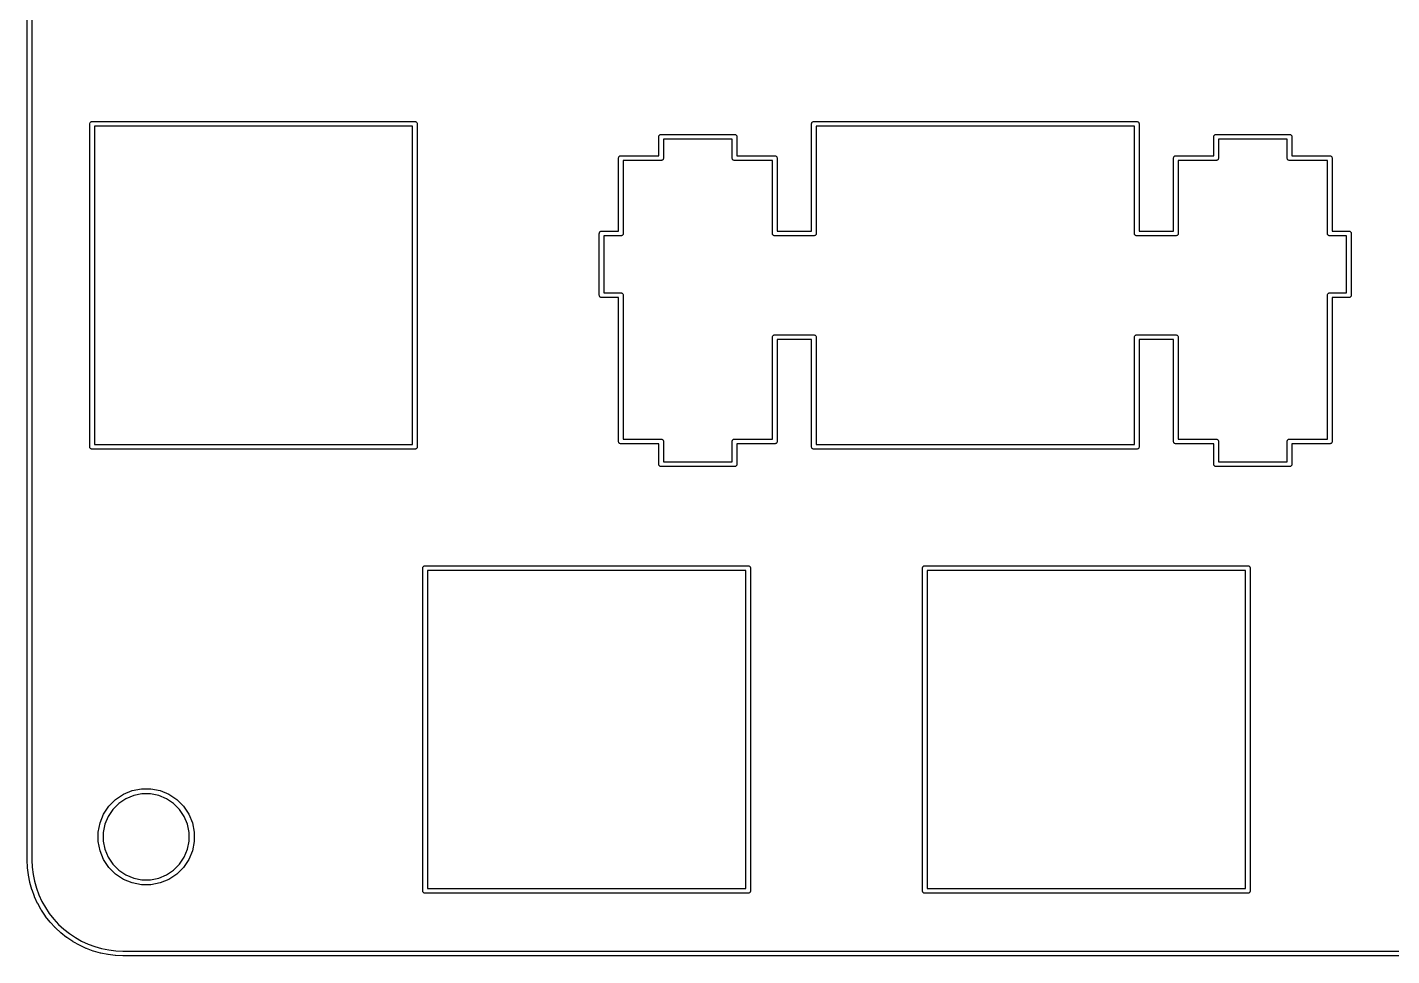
# Model space of a CAD drawing. Extents: x -1 to 304, y -94 to 1.
# Drawn here: x -1.3 to 57.2, y -94.3 to -54.5 of the extents above; entities that cross this region are included whole.
import ezdxf

# ---------------------------------------------------------------- set-up
doc = ezdxf.new("R2010")
doc.units = 0
doc.layers.add('BLACK', color=7, linetype='CONTINUOUS')

msp = doc.modelspace()

# ---------------------------------------------------------------- linework, layer by layer
at = {"layer": 'BLACK', "linetype": 'CONTINUOUS'}
for p, q in [((-1.27134, -90.2255), (-1.27133, -2.83182)), ((-1.07134, -2.83086), (-1.07134, -90.2264)), ((1.40341, -58.6535), (1.40534, -58.6339)), ((1.4039, -58.6584), (1.40341, -58.6535)), ((1.40389, -72.4978), (1.4039, -58.6584)), ((1.40534, -58.6339), (1.41106, -58.615)), ((1.41106, -58.615), (1.42035, -58.5977)), ((1.42035, -58.5977), (1.43284, -58.5824)), ((1.43284, -58.5824), (1.44807, -58.57)), ((1.44807, -58.57), (1.46544, -58.5607)), ((1.46544, -58.5607), (1.48429, -58.5549)), ((1.48429, -58.5549), (1.49899, -58.5535)), ((1.49899, -58.5535), (1.50389, -58.553)), ((1.50389, -58.553), (1.5088, -58.5535)), ((1.5088, -58.5535), (15.3483, -58.5535)), ((1.60389, -58.7535), (1.60389, -72.4027)), ((15.2532, -58.7535), (1.60389, -58.7535)), ((15.2532, -72.4027), (15.2532, -58.7535)), ((15.3483, -58.5535), (15.3532, -58.553)), ((15.3532, -58.553), (15.3581, -58.5535)), ((15.3581, -58.5535), (15.3728, -58.5549)), ((15.3728, -58.5549), (15.3917, -58.5607)), ((15.3917, -58.5607), (15.4091, -58.57)), ((15.4091, -58.57), (15.4243, -58.5824)), ((15.4243, -58.5824), (15.4368, -58.5977)), ((15.4368, -58.5977), (15.4461, -58.615)), ((15.4461, -58.615), (15.4518, -58.6339)), ((15.4518, -58.6339), (15.4537, -58.6535)), ((15.4537, -58.6535), (15.4532, -58.6584)), ((15.4532, -58.6584), (15.4532, -72.4978)), ((32.3597, -58.6535), (32.3616, -58.6339)), ((32.3601, -58.6584), (32.3597, -58.6535)), ((32.3601, -63.2525), (32.3601, -58.6584)), ((32.3616, -58.6339), (32.3673, -58.615)), ((32.3673, -58.615), (32.3766, -58.5977)), ((32.3766, -58.5977), (32.3891, -58.5824)), ((32.3891, -58.5824), (32.4043, -58.57)), ((32.4043, -58.57), (32.4217, -58.5607)), ((32.4217, -58.5607), (32.4405, -58.5549)), ((32.4405, -58.5549), (32.4552, -58.5535)), ((32.4552, -58.5535), (32.4601, -58.553)), ((32.4601, -58.553), (32.465, -58.5535)), ((32.465, -58.5535), (46.3044, -58.5535)), ((32.5601, -58.7535), (32.5601, -63.3476)), ((46.2093, -58.7535), (32.5601, -58.7535)), ((46.2093, -63.3476), (46.2093, -58.7535)), ((46.3044, -58.5535), (46.3093, -58.553)), ((46.3093, -58.553), (46.3142, -58.5535)), ((46.3142, -58.5535), (46.3289, -58.5549)), ((46.3289, -58.5549), (46.3478, -58.5607)), ((46.3478, -58.5607), (46.3652, -58.57)), ((46.3652, -58.57), (46.3804, -58.5824)), ((46.3804, -58.5824), (46.3929, -58.5977)), ((46.3929, -58.5977), (46.4022, -58.615)), ((46.4022, -58.615), (46.4079, -58.6339)), ((46.4079, -58.6339), (46.4098, -58.6535)), ((46.4098, -58.6535), (46.4093, -58.6584)), ((46.4093, -58.6584), (46.4093, -63.2525)), ((25.8085, -59.2032), (25.8104, -59.1836)), ((25.8089, -59.2081), (25.8085, -59.2032)), ((25.8089, -60.0224), (25.8089, -59.2081)), ((25.8104, -59.1836), (25.8161, -59.1647)), ((25.8161, -59.1647), (25.8254, -59.1474)), ((25.8254, -59.1474), (25.8379, -59.1321)), ((25.8379, -59.1321), (25.8531, -59.1197)), ((25.8531, -59.1197), (25.8705, -59.1104)), ((25.8705, -59.1104), (25.8893, -59.1046)), ((25.8893, -59.1046), (25.904, -59.1032)), ((25.904, -59.1032), (25.9089, -59.1027)), ((25.9089, -59.1027), (25.9138, -59.1032)), ((25.9138, -59.1032), (29.0542, -59.1032)), ((28.9591, -59.3032), (26.0089, -59.3032)), ((26.0089, -59.3032), (26.0089, -60.1175)), ((28.9591, -60.1175), (28.9591, -59.3032)), ((29.0542, -59.1032), (29.0591, -59.1027)), ((29.0591, -59.1027), (29.064, -59.1032)), ((29.064, -59.1032), (29.0787, -59.1046)), ((29.0787, -59.1046), (29.0976, -59.1104)), ((29.0976, -59.1104), (29.115, -59.1197)), ((29.115, -59.1197), (29.1302, -59.1321)), ((29.1302, -59.1321), (29.1427, -59.1474)), ((29.1427, -59.1474), (29.152, -59.1647)), ((29.152, -59.1647), (29.1577, -59.1836)), ((29.1577, -59.1836), (29.1596, -59.2032)), ((29.1596, -59.2032), (29.1591, -59.2081)), ((29.1591, -59.2081), (29.1591, -60.0224)), ((49.6086, -59.2032), (49.6105, -59.1836)), ((49.609, -59.2081), (49.6086, -59.2032)), ((49.609, -60.0224), (49.609, -59.2081)), ((49.6105, -59.1836), (49.6162, -59.1647)), ((49.6162, -59.1647), (49.6255, -59.1474)), ((49.6255, -59.1474), (49.638, -59.1321)), ((49.638, -59.1321), (49.6532, -59.1197)), ((49.6532, -59.1197), (49.6706, -59.1104)), ((49.6706, -59.1104), (49.6894, -59.1046)), ((49.6894, -59.1046), (49.7041, -59.1032)), ((49.7041, -59.1032), (49.709, -59.1027)), ((49.709, -59.1027), (49.7139, -59.1032)), ((49.7139, -59.1032), (52.8544, -59.1032)), ((52.7593, -59.3032), (49.809, -59.3032)), ((49.809, -59.3032), (49.809, -60.1175)), ((52.7593, -60.1175), (52.7593, -59.3032)), ((52.8544, -59.1032), (52.8593, -59.1027)), ((52.8593, -59.1027), (52.8642, -59.1032)), ((52.8642, -59.1032), (52.8789, -59.1046)), ((52.8789, -59.1046), (52.8978, -59.1104)), ((52.8978, -59.1104), (52.9152, -59.1197)), ((52.9152, -59.1197), (52.9304, -59.1321)), ((52.9304, -59.1321), (52.9429, -59.1474)), ((52.9429, -59.1474), (52.9522, -59.1647)), ((52.9522, -59.1647), (52.9579, -59.1836)), ((52.9579, -59.1836), (52.9598, -59.2032)), ((52.9598, -59.2032), (52.9593, -59.2081)), ((52.9593, -59.2081), (52.9593, -60.0224)), ((24.0846, -60.1224), (24.0865, -60.1028)), ((24.085, -60.1273), (24.0846, -60.1224)), ((24.085, -63.2525), (24.085, -60.1273)), ((24.0865, -60.1028), (24.0922, -60.0839)), ((24.0922, -60.0839), (24.1015, -60.0666)), ((24.1015, -60.0666), (24.114, -60.0513)), ((24.114, -60.0513), (24.1292, -60.0389)), ((24.1292, -60.0389), (24.1466, -60.0296)), ((24.1466, -60.0296), (24.1654, -60.0238)), ((24.1654, -60.0238), (24.1801, -60.0224)), ((24.1801, -60.0224), (24.185, -60.0219)), ((24.185, -60.0219), (24.1899, -60.0224)), ((24.1899, -60.0224), (25.8089, -60.0224)), ((25.904, -60.2224), (24.285, -60.2224)), ((24.285, -60.2224), (24.285, -63.3476)), ((25.9089, -60.2229), (25.904, -60.2224)), ((25.9138, -60.2224), (25.9089, -60.2229)), ((25.9285, -60.221), (25.9138, -60.2224)), ((25.9474, -60.2152), (25.9285, -60.221)), ((25.9648, -60.2059), (25.9474, -60.2152)), ((25.98, -60.1935), (25.9648, -60.2059)), ((25.9925, -60.1782), (25.98, -60.1935)), ((26.0018, -60.1609), (25.9925, -60.1782)), ((26.0075, -60.142), (26.0018, -60.1609)), ((26.0094, -60.1224), (26.0075, -60.142)), ((26.0089, -60.1175), (26.0094, -60.1224)), ((28.9587, -60.1224), (28.9591, -60.1175)), ((28.9606, -60.142), (28.9587, -60.1224)), ((28.9663, -60.1609), (28.9606, -60.142)), ((28.9756, -60.1782), (28.9663, -60.1609)), ((28.9881, -60.1935), (28.9756, -60.1782)), ((29.0033, -60.2059), (28.9881, -60.1935)), ((29.0207, -60.2152), (29.0033, -60.2059)), ((29.0395, -60.221), (29.0207, -60.2152)), ((29.0591, -60.2229), (29.0395, -60.221)), ((29.064, -60.2224), (29.0591, -60.2229)), ((30.6844, -60.2224), (29.064, -60.2224)), ((29.1591, -60.0224), (30.7795, -60.0224)), ((30.6844, -63.3476), (30.6844, -60.2224)), ((30.7795, -60.0224), (30.7844, -60.0219)), ((30.7844, -60.0219), (30.7893, -60.0224)), ((30.7893, -60.0224), (30.804, -60.0238)), ((30.804, -60.0238), (30.8229, -60.0296)), ((30.8229, -60.0296), (30.8403, -60.0389)), ((30.8403, -60.0389), (30.8555, -60.0513)), ((30.8555, -60.0513), (30.868, -60.0666)), ((30.868, -60.0666), (30.8773, -60.0839)), ((30.8773, -60.0839), (30.883, -60.1028)), ((30.883, -60.1028), (30.8849, -60.1224)), ((30.8849, -60.1224), (30.8844, -60.1273)), ((30.8844, -60.1273), (30.8844, -63.2525)), ((47.8846, -60.1224), (47.8865, -60.1028)), ((47.885, -60.1273), (47.8846, -60.1224)), ((47.885, -63.2525), (47.885, -60.1273)), ((47.8865, -60.1028), (47.8922, -60.0839)), ((47.8922, -60.0839), (47.9015, -60.0666)), ((47.9015, -60.0666), (47.914, -60.0513)), ((47.914, -60.0513), (47.9292, -60.0389)), ((47.9292, -60.0389), (47.9466, -60.0296)), ((47.9466, -60.0296), (47.9654, -60.0238)), ((47.9654, -60.0238), (47.9801, -60.0224)), ((47.9801, -60.0224), (47.985, -60.0219)), ((47.985, -60.0219), (47.9899, -60.0224)), ((47.9899, -60.0224), (49.609, -60.0224)), ((49.7041, -60.2224), (48.085, -60.2224)), ((48.085, -60.2224), (48.085, -63.3476)), ((49.709, -60.2229), (49.7041, -60.2224)), ((49.7139, -60.2224), (49.709, -60.2229)), ((49.7286, -60.221), (49.7139, -60.2224)), ((49.7475, -60.2152), (49.7286, -60.221)), ((49.7649, -60.2059), (49.7475, -60.2152)), ((49.7801, -60.1935), (49.7649, -60.2059)), ((49.7926, -60.1782), (49.7801, -60.1935)), ((49.8019, -60.1609), (49.7926, -60.1782)), ((49.8076, -60.142), (49.8019, -60.1609)), ((49.8095, -60.1224), (49.8076, -60.142)), ((49.809, -60.1175), (49.8095, -60.1224)), ((52.7589, -60.1224), (52.7593, -60.1175)), ((52.7608, -60.142), (52.7589, -60.1224)), ((52.7665, -60.1609), (52.7608, -60.142)), ((52.7758, -60.1782), (52.7665, -60.1609)), ((52.7883, -60.1935), (52.7758, -60.1782)), ((52.8035, -60.2059), (52.7883, -60.1935)), ((52.8209, -60.2152), (52.8035, -60.2059)), ((52.8397, -60.221), (52.8209, -60.2152)), ((52.8593, -60.2229), (52.8397, -60.221)), ((52.8642, -60.2224), (52.8593, -60.2229)), ((54.4844, -60.2224), (52.8642, -60.2224)), ((52.9593, -60.0224), (54.5795, -60.0224)), ((54.4844, -63.3476), (54.4844, -60.2224)), ((54.5795, -60.0224), (54.5844, -60.0219)), ((54.5844, -60.0219), (54.5893, -60.0224)), ((54.5893, -60.0224), (54.604, -60.0238)), ((54.604, -60.0238), (54.6229, -60.0296)), ((54.6229, -60.0296), (54.6403, -60.0389)), ((54.6403, -60.0389), (54.6555, -60.0513)), ((54.6555, -60.0513), (54.668, -60.0666)), ((54.668, -60.0666), (54.6773, -60.0839)), ((54.6773, -60.0839), (54.683, -60.1028)), ((54.683, -60.1028), (54.6849, -60.1224)), ((54.6849, -60.1224), (54.6844, -60.1273)), ((54.6844, -60.1273), (54.6844, -63.2525)), ((23.2591, -63.3525), (23.261, -63.3329)), ((23.2595, -63.3574), (23.2591, -63.3525)), ((23.2595, -65.9976), (23.2595, -63.3574)), ((23.261, -63.3329), (23.2667, -63.314)), ((23.2667, -63.314), (23.276, -63.2967)), ((23.276, -63.2967), (23.2885, -63.2814)), ((23.2885, -63.2814), (23.3037, -63.269)), ((23.3037, -63.269), (23.3211, -63.2597)), ((23.3211, -63.2597), (23.3399, -63.2539)), ((23.3399, -63.2539), (23.3546, -63.2525)), ((23.3546, -63.2525), (23.3595, -63.252)), ((23.3595, -63.252), (23.3644, -63.2525)), ((23.3644, -63.2525), (24.085, -63.2525)), ((24.1801, -63.4525), (23.4595, -63.4525)), ((23.4595, -63.4525), (23.4595, -65.9025)), ((24.185, -63.453), (24.1801, -63.4525)), ((24.1899, -63.4525), (24.185, -63.453)), ((24.2046, -63.4511), (24.1899, -63.4525)), ((24.2235, -63.4453), (24.2046, -63.4511)), ((24.2409, -63.436), (24.2235, -63.4453)), ((24.2561, -63.4236), (24.2409, -63.436)), ((24.2686, -63.4083), (24.2561, -63.4236)), ((24.2779, -63.391), (24.2686, -63.4083)), ((24.2836, -63.3721), (24.2779, -63.391)), ((24.2855, -63.3525), (24.2836, -63.3721)), ((24.285, -63.3476), (24.2855, -63.3525)), ((30.684, -63.3525), (30.6844, -63.3476)), ((30.6859, -63.3721), (30.684, -63.3525)), ((30.6916, -63.391), (30.6859, -63.3721)), ((30.7009, -63.4083), (30.6916, -63.391)), ((30.7134, -63.4236), (30.7009, -63.4083)), ((30.7286, -63.436), (30.7134, -63.4236)), ((30.746, -63.4453), (30.7286, -63.436)), ((30.7648, -63.4511), (30.746, -63.4453)), ((30.7844, -63.453), (30.7648, -63.4511)), ((30.7893, -63.4525), (30.7844, -63.453)), ((32.4552, -63.4525), (30.7893, -63.4525)), ((30.8844, -63.2525), (32.3601, -63.2525)), ((32.4601, -63.453), (32.4552, -63.4525)), ((32.465, -63.4525), (32.4601, -63.453)), ((32.4797, -63.4511), (32.465, -63.4525)), ((32.4986, -63.4453), (32.4797, -63.4511)), ((32.516, -63.436), (32.4986, -63.4453)), ((32.5312, -63.4236), (32.516, -63.436)), ((32.5437, -63.4083), (32.5312, -63.4236)), ((32.553, -63.391), (32.5437, -63.4083)), ((32.5587, -63.3721), (32.553, -63.391)), ((32.5606, -63.3525), (32.5587, -63.3721)), ((32.5601, -63.3476), (32.5606, -63.3525)), ((46.2089, -63.3525), (46.2093, -63.3476)), ((46.2108, -63.3721), (46.2089, -63.3525)), ((46.2165, -63.391), (46.2108, -63.3721)), ((46.2258, -63.4083), (46.2165, -63.391)), ((46.2383, -63.4236), (46.2258, -63.4083)), ((46.2535, -63.436), (46.2383, -63.4236)), ((46.2709, -63.4453), (46.2535, -63.436)), ((46.2897, -63.4511), (46.2709, -63.4453)), ((46.3093, -63.453), (46.2897, -63.4511)), ((46.3142, -63.4525), (46.3093, -63.453)), ((47.9801, -63.4525), (46.3142, -63.4525)), ((46.4093, -63.2525), (47.885, -63.2525)), ((47.985, -63.453), (47.9801, -63.4525)), ((47.9899, -63.4525), (47.985, -63.453)), ((48.0046, -63.4511), (47.9899, -63.4525)), ((48.0235, -63.4453), (48.0046, -63.4511)), ((48.0409, -63.436), (48.0235, -63.4453)), ((48.0561, -63.4236), (48.0409, -63.436)), ((48.0686, -63.4083), (48.0561, -63.4236)), ((48.0779, -63.391), (48.0686, -63.4083)), ((48.0836, -63.3721), (48.0779, -63.391)), ((48.0855, -63.3525), (48.0836, -63.3721)), ((48.085, -63.3476), (48.0855, -63.3525)), ((54.484, -63.3525), (54.4844, -63.3476)), ((54.4859, -63.3721), (54.484, -63.3525)), ((54.4916, -63.391), (54.4859, -63.3721)), ((54.5009, -63.4083), (54.4916, -63.391)), ((54.5134, -63.4236), (54.5009, -63.4083)), ((54.5286, -63.436), (54.5134, -63.4236)), ((54.546, -63.4453), (54.5286, -63.436)), ((54.5648, -63.4511), (54.546, -63.4453)), ((54.5844, -63.453), (54.5648, -63.4511)), ((54.5893, -63.4525), (54.5844, -63.453)), ((55.3099, -63.4525), (54.5893, -63.4525)), ((54.6844, -63.2525), (55.405, -63.2525)), ((55.3099, -65.9025), (55.3099, -63.4525)), ((55.405, -63.2525), (55.4099, -63.252)), ((55.4099, -63.252), (55.4148, -63.2525)), ((55.4148, -63.2525), (55.4295, -63.2539)), ((55.4295, -63.2539), (55.4484, -63.2597)), ((55.4484, -63.2597), (55.4658, -63.269)), ((55.4658, -63.269), (55.481, -63.2814)), ((55.481, -63.2814), (55.4935, -63.2967)), ((55.4935, -63.2967), (55.5028, -63.314)), ((55.5028, -63.314), (55.5085, -63.3329)), ((55.5085, -63.3329), (55.5104, -63.3525)), ((55.5104, -63.3525), (55.5099, -63.3574)), ((55.5099, -63.3574), (55.5099, -65.9976)), ((23.2591, -66.0025), (23.2595, -65.9976)), ((23.261, -66.0221), (23.2591, -66.0025)), ((23.2667, -66.041), (23.261, -66.0221)), ((23.276, -66.0583), (23.2667, -66.041)), ((23.2885, -66.0736), (23.276, -66.0583)), ((23.3037, -66.086), (23.2885, -66.0736)), ((23.3211, -66.0953), (23.3037, -66.086)), ((23.3399, -66.1011), (23.3211, -66.0953)), ((23.3546, -66.1025), (23.3399, -66.1011)), ((23.3595, -66.103), (23.3546, -66.1025)), ((23.3644, -66.1025), (23.3595, -66.103)), ((24.085, -66.1025), (23.3644, -66.1025)), ((23.4595, -65.9025), (24.1801, -65.9025)), ((24.085, -72.2676), (24.085, -66.1025)), ((24.1801, -65.9025), (24.185, -65.902)), ((24.185, -65.902), (24.1899, -65.9025)), ((24.1899, -65.9025), (24.2046, -65.9039)), ((24.2046, -65.9039), (24.2235, -65.9097)), ((24.2235, -65.9097), (24.2409, -65.919)), ((24.2409, -65.919), (24.2561, -65.9314)), ((24.2561, -65.9314), (24.2686, -65.9467)), ((24.2686, -65.9467), (24.2779, -65.964)), ((24.2779, -65.964), (24.2836, -65.9829)), ((24.2836, -65.9829), (24.2855, -66.0025)), ((24.2855, -66.0025), (24.285, -66.0074)), ((24.285, -66.0074), (24.285, -72.1725)), ((54.484, -66.0025), (54.4859, -65.9829)), ((54.4844, -66.0074), (54.484, -66.0025)), ((54.4844, -72.1725), (54.4844, -66.0074)), ((54.4859, -65.9829), (54.4916, -65.964)), ((54.4916, -65.964), (54.5009, -65.9467)), ((54.5009, -65.9467), (54.5134, -65.9314)), ((54.5134, -65.9314), (54.5286, -65.919)), ((54.5286, -65.919), (54.546, -65.9097)), ((54.546, -65.9097), (54.5648, -65.9039)), ((54.5648, -65.9039), (54.5795, -65.9025)), ((54.5795, -65.9025), (54.5844, -65.902)), ((54.5844, -65.902), (54.5893, -65.9025)), ((54.5893, -65.9025), (55.3099, -65.9025)), ((55.405, -66.1025), (54.6844, -66.1025)), ((54.6844, -66.1025), (54.6844, -72.2676)), ((55.4099, -66.103), (55.405, -66.1025)), ((55.4148, -66.1025), (55.4099, -66.103)), ((55.4295, -66.1011), (55.4148, -66.1025)), ((55.4484, -66.0953), (55.4295, -66.1011)), ((55.4658, -66.086), (55.4484, -66.0953)), ((55.481, -66.0736), (55.4658, -66.086)), ((55.4935, -66.0583), (55.481, -66.0736)), ((55.5028, -66.041), (55.4935, -66.0583)), ((55.5085, -66.0221), (55.5028, -66.041)), ((55.5104, -66.0025), (55.5085, -66.0221)), ((55.5099, -65.9976), (55.5104, -66.0025)), ((30.684, -67.8036), (30.6859, -67.784)), ((30.6844, -67.8085), (30.684, -67.8036)), ((30.6844, -72.1725), (30.6844, -67.8085)), ((30.6859, -67.784), (30.6916, -67.7651)), ((30.6916, -67.7651), (30.7009, -67.7478)), ((30.7009, -67.7478), (30.7134, -67.7325)), ((30.7134, -67.7325), (30.7286, -67.7201)), ((30.7286, -67.7201), (30.746, -67.7108)), ((30.746, -67.7108), (30.7648, -67.705)), ((30.7648, -67.705), (30.7795, -67.7036)), ((30.7795, -67.7036), (30.7844, -67.7031)), ((30.7844, -67.7031), (30.7893, -67.7036)), ((30.7893, -67.7036), (32.4552, -67.7036)), ((32.4552, -67.7036), (32.4601, -67.7031)), ((32.4601, -67.7031), (32.465, -67.7036)), ((32.465, -67.7036), (32.4797, -67.705)), ((32.4797, -67.705), (32.4986, -67.7108)), ((32.4986, -67.7108), (32.516, -67.7201)), ((32.516, -67.7201), (32.5312, -67.7325)), ((32.5312, -67.7325), (32.5437, -67.7478)), ((32.5437, -67.7478), (32.553, -67.7651)), ((32.553, -67.7651), (32.5587, -67.784)), ((32.5587, -67.784), (32.5606, -67.8036)), ((32.5606, -67.8036), (32.5601, -67.8085)), ((32.5601, -67.8085), (32.5601, -72.4027)), ((46.2089, -67.8036), (46.2108, -67.784)), ((46.2093, -67.8085), (46.2089, -67.8036)), ((46.2093, -72.4027), (46.2093, -67.8085)), ((46.2108, -67.784), (46.2165, -67.7651)), ((46.2165, -67.7651), (46.2258, -67.7478)), ((46.2258, -67.7478), (46.2383, -67.7325)), ((46.2383, -67.7325), (46.2535, -67.7201)), ((46.2535, -67.7201), (46.2709, -67.7108)), ((46.2709, -67.7108), (46.2897, -67.705)), ((46.2897, -67.705), (46.3044, -67.7036)), ((46.3044, -67.7036), (46.3093, -67.7031)), ((46.3093, -67.7031), (46.3142, -67.7036)), ((46.3142, -67.7036), (47.9801, -67.7036)), ((47.9801, -67.7036), (47.985, -67.7031)), ((47.985, -67.7031), (47.9899, -67.7036)), ((47.9899, -67.7036), (48.0046, -67.705)), ((48.0046, -67.705), (48.0235, -67.7108)), ((48.0235, -67.7108), (48.0409, -67.7201)), ((48.0409, -67.7201), (48.0561, -67.7325)), ((48.0561, -67.7325), (48.0686, -67.7478)), ((48.0686, -67.7478), (48.0779, -67.7651)), ((48.0779, -67.7651), (48.0836, -67.784)), ((48.0836, -67.784), (48.0855, -67.8036)), ((48.0855, -67.8036), (48.085, -67.8085)), ((48.085, -67.8085), (48.085, -72.1725)), ((32.3601, -67.9036), (30.8844, -67.9036)), ((30.8844, -67.9036), (30.8844, -72.2676)), ((32.3601, -72.4978), (32.3601, -67.9036)), ((47.885, -67.9036), (46.4093, -67.9036)), ((46.4093, -67.9036), (46.4093, -72.4978)), ((47.885, -72.2676), (47.885, -67.9036)), ((1.40341, -72.5027), (1.40389, -72.4978)), ((1.40534, -72.5223), (1.40341, -72.5027)), ((1.41106, -72.5412), (1.40534, -72.5223)), ((1.42035, -72.5585), (1.41106, -72.5412)), ((1.60389, -72.4027), (15.2532, -72.4027)), ((15.4461, -72.5412), (15.4368, -72.5585)), ((15.4518, -72.5223), (15.4461, -72.5412)), ((15.4537, -72.5027), (15.4518, -72.5223)), ((15.4532, -72.4978), (15.4537, -72.5027)), ((24.0846, -72.2725), (24.085, -72.2676)), ((24.0865, -72.2921), (24.0846, -72.2725)), ((24.0922, -72.311), (24.0865, -72.2921)), ((24.1015, -72.3283), (24.0922, -72.311)), ((24.114, -72.3436), (24.1015, -72.3283)), ((24.1292, -72.356), (24.114, -72.3436)), ((24.1466, -72.3653), (24.1292, -72.356)), ((24.1654, -72.3711), (24.1466, -72.3653)), ((24.1801, -72.3725), (24.1654, -72.3711)), ((24.185, -72.373), (24.1801, -72.3725)), ((24.1899, -72.3725), (24.185, -72.373)), ((25.8089, -72.3725), (24.1899, -72.3725)), ((24.285, -72.1725), (25.904, -72.1725)), ((25.8089, -73.2488), (25.8089, -72.3725)), ((25.904, -72.1725), (25.9089, -72.172)), ((25.9089, -72.172), (25.9138, -72.1725)), ((25.9138, -72.1725), (25.9285, -72.1739)), ((25.9285, -72.1739), (25.9474, -72.1797)), ((25.9474, -72.1797), (25.9648, -72.189)), ((25.9648, -72.189), (25.98, -72.2014)), ((25.98, -72.2014), (25.9925, -72.2167)), ((25.9925, -72.2167), (26.0018, -72.234)), ((26.0018, -72.234), (26.0075, -72.2529)), ((26.0075, -72.2529), (26.0094, -72.2725)), ((26.0094, -72.2725), (26.0089, -72.2774)), ((26.0089, -72.2774), (26.0089, -73.1537)), ((28.9587, -72.2725), (28.9606, -72.2529)), ((28.9591, -72.2774), (28.9587, -72.2725)), ((28.9591, -73.1537), (28.9591, -72.2774)), ((28.9606, -72.2529), (28.9663, -72.234)), ((28.9663, -72.234), (28.9756, -72.2167)), ((28.9756, -72.2167), (28.9881, -72.2014)), ((28.9881, -72.2014), (29.0033, -72.189)), ((29.0033, -72.189), (29.0207, -72.1797)), ((29.0207, -72.1797), (29.0395, -72.1739)), ((29.0395, -72.1739), (29.0542, -72.1725)), ((29.0542, -72.1725), (29.0591, -72.172)), ((29.0591, -72.172), (29.064, -72.1725)), ((29.064, -72.1725), (30.6844, -72.1725)), ((30.7795, -72.3725), (29.1591, -72.3725)), ((29.1591, -72.3725), (29.1591, -73.2488)), ((30.7844, -72.373), (30.7795, -72.3725)), ((30.7893, -72.3725), (30.7844, -72.373)), ((30.804, -72.3711), (30.7893, -72.3725)), ((30.8229, -72.3653), (30.804, -72.3711)), ((30.8403, -72.356), (30.8229, -72.3653)), ((30.8555, -72.3436), (30.8403, -72.356)), ((30.868, -72.3283), (30.8555, -72.3436)), ((30.8773, -72.311), (30.868, -72.3283)), ((30.883, -72.2921), (30.8773, -72.311)), ((30.8849, -72.2725), (30.883, -72.2921)), ((30.8844, -72.2676), (30.8849, -72.2725)), ((32.3597, -72.5027), (32.3601, -72.4978)), ((32.3616, -72.5223), (32.3597, -72.5027)), ((32.3673, -72.5412), (32.3616, -72.5223)), ((32.3766, -72.5585), (32.3673, -72.5412)), ((32.5601, -72.4027), (46.2093, -72.4027)), ((46.4022, -72.5412), (46.3929, -72.5585)), ((46.4079, -72.5223), (46.4022, -72.5412)), ((46.4098, -72.5027), (46.4079, -72.5223)), ((46.4093, -72.4978), (46.4098, -72.5027)), ((47.8846, -72.2725), (47.885, -72.2676)), ((47.8865, -72.2921), (47.8846, -72.2725)), ((47.8922, -72.311), (47.8865, -72.2921)), ((47.9015, -72.3283), (47.8922, -72.311)), ((47.914, -72.3436), (47.9015, -72.3283)), ((47.9292, -72.356), (47.914, -72.3436)), ((47.9466, -72.3653), (47.9292, -72.356)), ((47.9654, -72.3711), (47.9466, -72.3653)), ((47.9801, -72.3725), (47.9654, -72.3711)), ((47.985, -72.373), (47.9801, -72.3725)), ((47.9899, -72.3725), (47.985, -72.373)), ((49.609, -72.3725), (47.9899, -72.3725)), ((48.085, -72.1725), (49.7041, -72.1725)), ((49.609, -73.2488), (49.609, -72.3725)), ((49.7041, -72.1725), (49.709, -72.172)), ((49.709, -72.172), (49.7139, -72.1725)), ((49.7139, -72.1725), (49.7286, -72.1739)), ((49.7286, -72.1739), (49.7475, -72.1797)), ((49.7475, -72.1797), (49.7649, -72.189)), ((49.7649, -72.189), (49.7801, -72.2014)), ((49.7801, -72.2014), (49.7926, -72.2167)), ((49.7926, -72.2167), (49.8019, -72.234)), ((49.8019, -72.234), (49.8076, -72.2529)), ((49.8076, -72.2529), (49.8095, -72.2725)), ((49.8095, -72.2725), (49.809, -72.2774)), ((49.809, -72.2774), (49.809, -73.1537)), ((52.7589, -72.2725), (52.7608, -72.2529)), ((52.7593, -72.2774), (52.7589, -72.2725)), ((52.7593, -73.1537), (52.7593, -72.2774)), ((52.7608, -72.2529), (52.7665, -72.234)), ((52.7665, -72.234), (52.7758, -72.2167)), ((52.7758, -72.2167), (52.7883, -72.2014)), ((52.7883, -72.2014), (52.8035, -72.189)), ((52.8035, -72.189), (52.8209, -72.1797)), ((52.8209, -72.1797), (52.8397, -72.1739)), ((52.8397, -72.1739), (52.8544, -72.1725)), ((52.8544, -72.1725), (52.8593, -72.172)), ((52.8593, -72.172), (52.8642, -72.1725)), ((52.8642, -72.1725), (54.4844, -72.1725)), ((54.5795, -72.3725), (52.9593, -72.3725)), ((52.9593, -72.3725), (52.9593, -73.2488)), ((54.5844, -72.373), (54.5795, -72.3725)), ((54.5893, -72.3725), (54.5844, -72.373)), ((54.604, -72.3711), (54.5893, -72.3725)), ((54.6229, -72.3653), (54.604, -72.3711)), ((54.6403, -72.356), (54.6229, -72.3653)), ((54.6555, -72.3436), (54.6403, -72.356)), ((54.668, -72.3283), (54.6555, -72.3436)), ((54.6773, -72.311), (54.668, -72.3283)), ((54.683, -72.2921), (54.6773, -72.311)), ((54.6849, -72.2725), (54.683, -72.2921)), ((54.6844, -72.2676), (54.6849, -72.2725)), ((1.43284, -72.5738), (1.42035, -72.5585)), ((1.44807, -72.5862), (1.43284, -72.5738)), ((1.46544, -72.5955), (1.44807, -72.5862)), ((1.48429, -72.6013), (1.46544, -72.5955)), ((1.50389, -72.6032), (1.48429, -72.6013)), ((1.5088, -72.6027), (1.50389, -72.6032)), ((15.3483, -72.6027), (1.5088, -72.6027)), ((15.3532, -72.6032), (15.3483, -72.6027)), ((15.3581, -72.6027), (15.3532, -72.6032)), ((15.3728, -72.6013), (15.3581, -72.6027)), ((15.3917, -72.5955), (15.3728, -72.6013)), ((15.4091, -72.5862), (15.3917, -72.5955)), ((15.4243, -72.5738), (15.4091, -72.5862)), ((15.4368, -72.5585), (15.4243, -72.5738)), ((32.3891, -72.5738), (32.3766, -72.5585)), ((32.4043, -72.5862), (32.3891, -72.5738)), ((32.4217, -72.5955), (32.4043, -72.5862)), ((32.4405, -72.6013), (32.4217, -72.5955)), ((32.4552, -72.6027), (32.4405, -72.6013)), ((32.4601, -72.6032), (32.4552, -72.6027)), ((32.465, -72.6027), (32.4601, -72.6032)), ((46.3044, -72.6027), (32.465, -72.6027)), ((46.3093, -72.6032), (46.3044, -72.6027)), ((46.3142, -72.6027), (46.3093, -72.6032)), ((46.3289, -72.6013), (46.3142, -72.6027)), ((46.3478, -72.5955), (46.3289, -72.6013)), ((46.3652, -72.5862), (46.3478, -72.5955)), ((46.3804, -72.5738), (46.3652, -72.5862)), ((46.3929, -72.5585), (46.3804, -72.5738)), ((25.8085, -73.2537), (25.8089, -73.2488)), ((25.8104, -73.2733), (25.8085, -73.2537)), ((25.8161, -73.2922), (25.8104, -73.2733)), ((25.8254, -73.3095), (25.8161, -73.2922)), ((25.8379, -73.3248), (25.8254, -73.3095)), ((25.8531, -73.3372), (25.8379, -73.3248)), ((25.8705, -73.3465), (25.8531, -73.3372)), ((25.8893, -73.3523), (25.8705, -73.3465)), ((25.904, -73.3537), (25.8893, -73.3523)), ((25.9089, -73.3542), (25.904, -73.3537)), ((25.9138, -73.3537), (25.9089, -73.3542)), ((29.0542, -73.3537), (25.9138, -73.3537)), ((26.0089, -73.1537), (28.9591, -73.1537)), ((29.0591, -73.3542), (29.0542, -73.3537)), ((29.064, -73.3537), (29.0591, -73.3542)), ((29.0787, -73.3523), (29.064, -73.3537)), ((29.0976, -73.3465), (29.0787, -73.3523)), ((29.115, -73.3372), (29.0976, -73.3465)), ((29.1302, -73.3248), (29.115, -73.3372)), ((29.1427, -73.3095), (29.1302, -73.3248)), ((29.152, -73.2922), (29.1427, -73.3095)), ((29.1577, -73.2733), (29.152, -73.2922)), ((29.1596, -73.2537), (29.1577, -73.2733)), ((29.1591, -73.2488), (29.1596, -73.2537)), ((49.6086, -73.2537), (49.609, -73.2488)), ((49.6105, -73.2733), (49.6086, -73.2537)), ((49.6162, -73.2922), (49.6105, -73.2733)), ((49.6255, -73.3095), (49.6162, -73.2922)), ((49.638, -73.3248), (49.6255, -73.3095)), ((49.6532, -73.3372), (49.638, -73.3248)), ((49.6706, -73.3465), (49.6532, -73.3372)), ((49.6894, -73.3523), (49.6706, -73.3465)), ((49.7041, -73.3537), (49.6894, -73.3523)), ((49.709, -73.3542), (49.7041, -73.3537)), ((49.7139, -73.3537), (49.709, -73.3542)), ((52.8544, -73.3537), (49.7139, -73.3537)), ((49.809, -73.1537), (52.7593, -73.1537)), ((52.8593, -73.3542), (52.8544, -73.3537)), ((52.8642, -73.3537), (52.8593, -73.3542)), ((52.8789, -73.3523), (52.8642, -73.3537)), ((52.8978, -73.3465), (52.8789, -73.3523)), ((52.9152, -73.3372), (52.8978, -73.3465)), ((52.9304, -73.3248), (52.9152, -73.3372)), ((52.9429, -73.3095), (52.9304, -73.3248)), ((52.9522, -73.2922), (52.9429, -73.3095)), ((52.9579, -73.2733), (52.9522, -73.2922)), ((52.9598, -73.2537), (52.9579, -73.2733)), ((52.9593, -73.2488), (52.9598, -73.2537)), ((15.6896, -77.7034), (15.6915, -77.6838)), ((15.69, -77.7083), (15.6896, -77.7034)), ((15.69, -91.5478), (15.69, -77.7083)), ((15.6915, -77.6838), (15.6972, -77.6649)), ((15.6972, -77.6649), (15.7065, -77.6476)), ((15.7065, -77.6476), (15.719, -77.6323)), ((15.719, -77.6323), (15.7342, -77.6199)), ((15.7342, -77.6199), (15.7516, -77.6106)), ((15.7516, -77.6106), (15.7704, -77.6048)), ((15.7704, -77.6048), (15.7851, -77.6034)), ((15.7851, -77.6034), (15.79, -77.6029)), ((15.79, -77.6029), (15.7949, -77.6034)), ((15.7949, -77.6034), (29.6357, -77.6034)), ((15.89, -77.8034), (15.89, -91.4527)), ((29.5406, -77.8034), (15.89, -77.8034)), ((29.5406, -91.4527), (29.5406, -77.8034)), ((29.6357, -77.6034), (29.6406, -77.6029)), ((29.6406, -77.6029), (29.6455, -77.6034)), ((29.6455, -77.6034), (29.6602, -77.6048)), ((29.6602, -77.6048), (29.6791, -77.6106)), ((29.6791, -77.6106), (29.6965, -77.6199)), ((29.6965, -77.6199), (29.7117, -77.6323)), ((29.7117, -77.6323), (29.7242, -77.6476)), ((29.7242, -77.6476), (29.7335, -77.6649)), ((29.7335, -77.6649), (29.7392, -77.6838)), ((29.7392, -77.6838), (29.7411, -77.7034)), ((29.7411, -77.7034), (29.7406, -77.7083)), ((29.7406, -77.7083), (29.7406, -91.5478)), ((37.1209, -77.7034), (37.1228, -77.6838)), ((37.1213, -77.7083), (37.1209, -77.7034)), ((37.1213, -91.5478), (37.1213, -77.7083)), ((37.1228, -77.6838), (37.1285, -77.6649)), ((37.1285, -77.6649), (37.1378, -77.6476)), ((37.1378, -77.6476), (37.1503, -77.6323)), ((37.1503, -77.6323), (37.1655, -77.6199)), ((37.1655, -77.6199), (37.1829, -77.6106)), ((37.1829, -77.6106), (37.2017, -77.6048)), ((37.2017, -77.6048), (37.2164, -77.6034)), ((37.2164, -77.6034), (37.2213, -77.6029)), ((37.2213, -77.6029), (37.2262, -77.6034)), ((37.2262, -77.6034), (51.0669, -77.6034)), ((37.3213, -77.8034), (37.3213, -91.4527)), ((50.9718, -77.8034), (37.3213, -77.8034)), ((50.9718, -91.4527), (50.9718, -77.8034)), ((51.0669, -77.6034), (51.0718, -77.6029)), ((51.0718, -77.6029), (51.0767, -77.6034)), ((51.0767, -77.6034), (51.0914, -77.6048)), ((51.0914, -77.6048), (51.1103, -77.6106)), ((51.1103, -77.6106), (51.1277, -77.6199)), ((51.1277, -77.6199), (51.1429, -77.6323)), ((51.1429, -77.6323), (51.1554, -77.6476)), ((51.1554, -77.6476), (51.1647, -77.6649)), ((51.1647, -77.6649), (51.1704, -77.6838)), ((51.1704, -77.6838), (51.1723, -77.7034)), ((51.1723, -77.7034), (51.1718, -77.7083)), ((51.1718, -77.7083), (51.1718, -91.5478)), ((3.22823, -87.2489), (3.62622, -87.1698)), ((3.62622, -87.1698), (4.03201, -87.1698)), ((4.03201, -87.1698), (4.43001, -87.2489)), ((2.22899, -87.9166), (2.51592, -87.6297)), ((2.51592, -87.6297), (2.85333, -87.4042)), ((2.95703, -87.5982), (2.65549, -87.7997)), ((2.85333, -87.4042), (3.22823, -87.2489)), ((3.29209, -87.4595), (2.95703, -87.5982)), ((3.64779, -87.3887), (3.29209, -87.4595)), ((4.01045, -87.3887), (3.64779, -87.3887)), ((4.36615, -87.4595), (4.01045, -87.3887)), ((4.7012, -87.5982), (4.36615, -87.4595)), ((4.43001, -87.2489), (4.80491, -87.4042)), ((5.00275, -87.7997), (4.7012, -87.5982)), ((4.80491, -87.4042), (5.14231, -87.6297)), ((5.14231, -87.6297), (5.42925, -87.9166)), ((1.84825, -88.6289), (2.00354, -88.254)), ((2.00354, -88.254), (2.22899, -87.9166)), ((2.39905, -88.0562), (2.19756, -88.3577)), ((2.65549, -87.7997), (2.39905, -88.0562)), ((5.25919, -88.0562), (5.00275, -87.7997)), ((5.46067, -88.3577), (5.25919, -88.0562)), ((5.42925, -87.9166), (5.6547, -88.254)), ((5.6547, -88.254), (5.80999, -88.6289)), ((1.76909, -89.0269), (1.84825, -88.6289)), ((2.05878, -88.6928), (1.98803, -89.0485)), ((2.19756, -88.3577), (2.05878, -88.6928)), ((5.59946, -88.6928), (5.46067, -88.3577)), ((5.67021, -89.0485), (5.59946, -88.6928)), ((5.80999, -88.6289), (5.88915, -89.0269)), ((1.76909, -89.4327), (1.76909, -89.0269)), ((1.84825, -89.8307), (1.76909, -89.4327)), ((1.98803, -89.0485), (1.98803, -89.4111)), ((1.98803, -89.4111), (2.05878, -89.7668)), ((5.59946, -89.7668), (5.67021, -89.4111)), ((5.67021, -89.4111), (5.67021, -89.0485)), ((5.88915, -89.4327), (5.80999, -89.8307)), ((5.88915, -89.0269), (5.88915, -89.4327)), ((2.00354, -90.2056), (1.84825, -89.8307)), ((2.05878, -89.7668), (2.19756, -90.1019)), ((2.19756, -90.1019), (2.39905, -90.4034)), ((5.25919, -90.4034), (5.46067, -90.1019)), ((5.46067, -90.1019), (5.59946, -89.7668)), ((5.80999, -89.8307), (5.6547, -90.2056)), ((-1.27145, -90.2274), (-1.27134, -90.2255)), ((-1.27134, -90.2303), (-1.27145, -90.2274)), ((-1.27134, -90.2333), (-1.27134, -90.2303)), ((-1.27114, -90.2352), (-1.27134, -90.2333)), ((-1.25889, -90.5456), (-1.27114, -90.2352)), ((-1.25881, -90.5495), (-1.25889, -90.5456)), ((-1.2587, -90.5505), (-1.25881, -90.5495)), ((-1.25866, -90.5514), (-1.2587, -90.5505)), ((-1.25813, -90.5553), (-1.25866, -90.5514)), ((-1.22115, -90.8661), (-1.25813, -90.5553)), ((-1.07134, -90.2264), (-1.05917, -90.5347)), ((-1.05917, -90.5347), (-1.02288, -90.8398)), ((2.22899, -90.543), (2.00354, -90.2056)), ((2.51592, -90.8299), (2.22899, -90.543)), ((2.39905, -90.4034), (2.65549, -90.6599)), ((2.65549, -90.6599), (2.95703, -90.8614)), ((4.7012, -90.8614), (5.00275, -90.6599)), ((5.00275, -90.6599), (5.25919, -90.4034)), ((5.42925, -90.543), (5.14231, -90.8299)), ((5.6547, -90.2056), (5.42925, -90.543)), ((-1.22078, -90.8699), (-1.22115, -90.8661)), ((-1.22057, -90.871), (-1.22078, -90.8699)), ((-1.22045, -90.872), (-1.22057, -90.871)), ((-1.21964, -90.8757), (-1.22045, -90.872)), ((-1.15936, -91.1812), (-1.21964, -90.8757)), ((-1.15867, -91.1851), (-1.15936, -91.1812)), ((-1.15843, -91.186), (-1.15867, -91.1851)), ((-1.15825, -91.1868), (-1.15843, -91.186)), ((-1.1571, -91.1907), (-1.15825, -91.1868)), ((-1.07213, -91.4922), (-1.1571, -91.1907)), ((-1.02288, -90.8398), (-0.96376, -91.1394)), ((-0.96376, -91.1394), (-0.8805, -91.4349)), ((2.85333, -91.0554), (2.51592, -90.8299)), ((3.22823, -91.2107), (2.85333, -91.0554)), ((2.95703, -90.8614), (3.29209, -91.0001)), ((3.62622, -91.2898), (3.22823, -91.2107)), ((3.29209, -91.0001), (3.64779, -91.0709)), ((3.64779, -91.0709), (4.01045, -91.0709)), ((4.01045, -91.0709), (4.36615, -91.0001)), ((4.43001, -91.2107), (4.03201, -91.2898)), ((4.36615, -91.0001), (4.7012, -90.8614)), ((4.80491, -91.0554), (4.43001, -91.2107)), ((5.14231, -90.8299), (4.80491, -91.0554)), ((-1.07112, -91.496), (-1.07213, -91.4922)), ((-1.07081, -91.4968), (-1.07112, -91.496)), ((-1.07057, -91.4977), (-1.07081, -91.4968)), ((-1.06912, -91.5014), (-1.07057, -91.4977)), ((-0.96091, -91.7932), (-1.06912, -91.5014)), ((-0.95972, -91.7966), (-0.96091, -91.7932)), ((-0.95925, -91.7976), (-0.95972, -91.7966)), ((-0.95884, -91.7987), (-0.95925, -91.7976)), ((-0.95719, -91.8021), (-0.95884, -91.7987)), ((-0.82705, -92.0857), (-0.95719, -91.8021)), ((-0.8805, -91.4349), (-0.77434, -91.7211)), ((-0.77434, -91.7211), (-0.64671, -91.9992)), ((4.03201, -91.2898), (3.62622, -91.2898)), ((15.6896, -91.5527), (15.69, -91.5478)), ((15.6915, -91.5723), (15.6896, -91.5527)), ((15.6972, -91.5911), (15.6915, -91.5723)), ((15.7065, -91.6085), (15.6972, -91.5911)), ((15.719, -91.6237), (15.7065, -91.6085)), ((15.7342, -91.6362), (15.719, -91.6237)), ((15.7516, -91.6455), (15.7342, -91.6362)), ((15.7704, -91.6512), (15.7516, -91.6455)), ((15.79, -91.6531), (15.7704, -91.6512)), ((15.7949, -91.6527), (15.79, -91.6531)), ((29.6357, -91.6527), (15.7949, -91.6527)), ((15.89, -91.4527), (29.5406, -91.4527)), ((29.6406, -91.6531), (29.6357, -91.6527)), ((29.6455, -91.6527), (29.6406, -91.6531)), ((29.6602, -91.6512), (29.6455, -91.6527)), ((29.6791, -91.6455), (29.6602, -91.6512)), ((29.6965, -91.6362), (29.6791, -91.6455)), ((29.7117, -91.6237), (29.6965, -91.6362)), ((29.7242, -91.6085), (29.7117, -91.6237)), ((29.7335, -91.5911), (29.7242, -91.6085)), ((29.7392, -91.5723), (29.7335, -91.5911)), ((29.7411, -91.5527), (29.7392, -91.5723)), ((29.7406, -91.5478), (29.7411, -91.5527)), ((37.1209, -91.5527), (37.1213, -91.5478)), ((37.1228, -91.5723), (37.1209, -91.5527)), ((37.1285, -91.5911), (37.1228, -91.5723)), ((37.1378, -91.6085), (37.1285, -91.5911)), ((37.1503, -91.6237), (37.1378, -91.6085)), ((37.1655, -91.6362), (37.1503, -91.6237)), ((37.1829, -91.6455), (37.1655, -91.6362)), ((37.2017, -91.6512), (37.1829, -91.6455)), ((37.2213, -91.6531), (37.2017, -91.6512)), ((37.2262, -91.6527), (37.2213, -91.6531)), ((51.0669, -91.6527), (37.2262, -91.6527)), ((37.3213, -91.4527), (50.9718, -91.4527)), ((51.0718, -91.6531), (51.0669, -91.6527)), ((51.0767, -91.6527), (51.0718, -91.6531)), ((51.0914, -91.6512), (51.0767, -91.6527)), ((51.1103, -91.6455), (51.0914, -91.6512)), ((51.1277, -91.6362), (51.1103, -91.6455)), ((51.1429, -91.6237), (51.1277, -91.6362)), ((51.1554, -91.6085), (51.1429, -91.6237)), ((51.1647, -91.5911), (51.1554, -91.6085)), ((51.1704, -91.5723), (51.1647, -91.5911)), ((51.1723, -91.5527), (51.1704, -91.5723)), ((51.1718, -91.5478), (51.1723, -91.5527)), ((-0.82542, -92.0894), (-0.82705, -92.0857)), ((-0.82504, -92.0901), (-0.82542, -92.0894)), ((-0.82471, -92.0908), (-0.82504, -92.0901)), ((-0.82264, -92.0943), (-0.82471, -92.0908)), ((-0.66926, -92.3669), (-0.82264, -92.0943)), ((-0.66758, -92.37), (-0.66926, -92.3669)), ((-0.6669, -92.3711), (-0.66758, -92.37)), ((-0.66628, -92.3722), (-0.6669, -92.3711)), ((-0.66419, -92.3752), (-0.66628, -92.3722)), ((-0.49165, -92.6353), (-0.66419, -92.3752)), ((-0.64671, -91.9992), (-0.49617, -92.2666)), ((-0.49617, -92.2666), (-0.32682, -92.522)), ((-0.48949, -92.6387), (-0.49165, -92.6353)), ((-0.48899, -92.6393), (-0.48949, -92.6387)), ((-0.48853, -92.64), (-0.48899, -92.6393)), ((-0.48596, -92.6432), (-0.48853, -92.64)), ((-0.29263, -92.8886), (-0.48596, -92.6432)), ((-0.32682, -92.522), (-0.13754, -92.7623)), ((-0.29023, -92.8918), (-0.29263, -92.8886)), ((-0.28965, -92.8924), (-0.29023, -92.8918)), ((-0.28912, -92.8931), (-0.28965, -92.8924)), ((-0.28632, -92.896), (-0.28912, -92.8931)), ((-0.07396, -93.1248), (-0.28632, -92.896)), ((-0.13754, -92.7623), (0.07066, -92.9866)), ((0.07066, -92.9866), (0.29657, -93.195)), ((-0.07141, -93.1277), (-0.07396, -93.1248)), ((-0.07066, -93.1283), (-0.07141, -93.1277)), ((-0.06996, -93.1291), (-0.07066, -93.1283)), ((-0.06707, -93.1317), (-0.06996, -93.1291)), ((0.16293, -93.3439), (-0.06707, -93.1317)), ((0.16557, -93.3464), (0.16293, -93.3439)), ((0.16645, -93.3471), (0.16557, -93.3464)), ((0.1673, -93.3479), (0.16645, -93.3471)), ((0.17033, -93.3502), (0.1673, -93.3479)), ((0.41412, -93.5433), (0.17033, -93.3502)), ((0.29657, -93.195), (0.53573, -93.3845)), ((0.41715, -93.5458), (0.41412, -93.5433)), ((0.41786, -93.5463), (0.41715, -93.5458)), ((0.41855, -93.5468), (0.41786, -93.5463)), ((0.42195, -93.549), (0.41855, -93.5468)), ((0.68238, -93.7231), (0.42195, -93.549)), ((0.53573, -93.3845), (0.79085, -93.555)), ((0.79085, -93.555), (1.05832, -93.7042)), ((0.68563, -93.7253), (0.68238, -93.7231)), ((0.68639, -93.7258), (0.68563, -93.7253)), ((0.68712, -93.7262), (0.68639, -93.7258)), ((0.69065, -93.7281), (0.68712, -93.7262)), ((0.96318, -93.8801), (0.69065, -93.7281)), ((0.96634, -93.882), (0.96318, -93.8801)), ((0.9674, -93.8825), (0.96634, -93.882)), ((0.96843, -93.8831), (0.9674, -93.8825)), ((0.97184, -93.8846), (0.96843, -93.8831)), ((1.25524, -94.016), (0.97184, -93.8846)), ((1.05832, -93.7042), (1.33661, -93.8333)), ((1.25874, -94.0177), (1.25524, -94.016)), ((1.25962, -94.018), (1.25874, -94.0177)), ((1.26048, -94.0184), (1.25962, -94.018)), ((1.26421, -94.0197), (1.26048, -94.0184)), ((1.55631, -94.1281), (1.26421, -94.0197)), ((1.33661, -93.8333), (1.62245, -93.9393)), ((1.56019, -94.1296), (1.55631, -94.1281)), ((1.56083, -94.1297), (1.56019, -94.1296)), ((1.56145, -94.13), (1.56083, -94.1297)), ((1.56548, -94.131), (1.56145, -94.13)), ((1.86689, -94.2146), (1.56548, -94.131)), ((1.62245, -93.9393), (1.91804, -94.0212)), ((1.91804, -94.0212), (2.21906, -94.0817)), ((2.21906, -94.0817), (2.52285, -94.1167)), ((2.52285, -94.1167), (2.83131, -94.1302)), ((2.83131, -94.1302), (132.146, -94.1302)), ((1.8703, -94.2156), (1.86689, -94.2146)), ((1.87156, -94.2159), (1.8703, -94.2156)), ((1.8728, -94.2162), (1.87156, -94.2159)), ((1.87635, -94.2169), (1.8728, -94.2162)), ((2.18315, -94.2785), (1.87635, -94.2169)), ((2.18718, -94.2794), (2.18315, -94.2785)), ((2.18789, -94.2794), (2.18718, -94.2794)), ((2.18859, -94.2796), (2.18789, -94.2794)), ((2.19269, -94.28), (2.18859, -94.2796)), ((2.50218, -94.3156), (2.19269, -94.28)), ((2.50565, -94.3161), (2.50218, -94.3156)), ((2.50701, -94.3162), (2.50565, -94.3161)), ((2.50837, -94.3163), (2.50701, -94.3162)), ((2.51188, -94.3164), (2.50837, -94.3163)), ((2.82203, -94.33), (2.51188, -94.3164)), ((2.82422, -94.3302), (2.82203, -94.33)), ((2.82694, -94.3302), (2.82422, -94.3302)), ((2.82963, -94.3303), (2.82694, -94.3302)), ((2.8318, -94.3302), (2.82963, -94.3303)), ((299.777, -94.3302), (2.8318, -94.3302))]:
    msp.add_line(p, q, dxfattribs=at)

doc.saveas('drawing.dxf')
